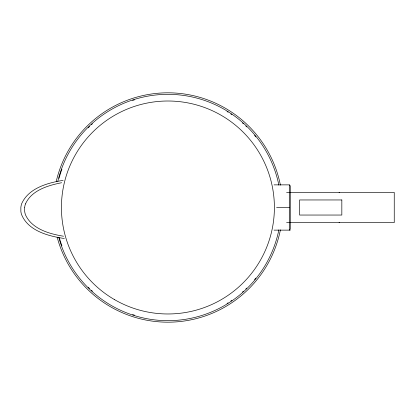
<?xml version="1.0" encoding="UTF-8"?>
<svg xmlns="http://www.w3.org/2000/svg" width="415" height="415" viewBox="0 0 415 415"><rect width="100%" height="100%" fill="white"/><g stroke="black" fill="none" stroke-linecap="round" stroke-linejoin="round"><path stroke-width="0.62" d="M24.656 207.588L24.656 211.147A16.621 16.496 -90 0 0 25.476 214.799C31.862 228.992 49.427 233.92 63.531 236.228M339.086 192.41L339.48 192.41M25.476 203.936C31.483 190.272 48.176 185.381 61.628 182.73M63.116 180.38C47.772 182.787 28.671 188.104 21.736 203.537A17.861 17.726 -90 0 0 20.854 207.459L20.854 211.276A17.762 17.632 -90 0 0 21.419 214.192C27.815 230.802 48.446 236.182 64.341 238.501M274.061 184.867L289.302 184.867L290.261 185.827L290.261 229.173L289.302 230.133L289.302 184.867M286.604 192.41L394.25 192.41L394.25 222.59L286.604 222.59M276.598 207.5L289.302 207.5M274.061 230.133L290.261 230.133M339.48 222.59L339.086 222.59M278.854 229.894A113.171 113.171 0 0 1 58.774 237.411M57.82 181.329A113.171 113.171 0 0 1 278.854 185.106M280.4 229.874A114.68 114.68 0 0 1 57.151 237.183M56.238 181.454A114.68 114.68 0 0 1 280.4 185.126M255.775 278.138A112.73 112.73 0 0 1 254.556 279.632M246.723 288.114A112.73 112.73 0 0 1 245.799 289.001M243.449 291.185A112.73 112.73 0 0 1 242.49 292.041M231.881 300.33A112.73 112.73 0 0 1 230.818 301.051M228.126 302.805A112.73 112.73 0 0 1 227.036 303.484M134.434 315.141A112.73 112.73 0 0 1 132.598 314.554M92.395 291.185A112.73 112.73 0 0 1 91.445 290.324M89.578 288.56A112.73 112.73 0 0 1 88.208 287.211M61.918 245.856A112.73 112.73 0 0 1 59.371 237.909M59.034 178.326A112.73 112.73 0 0 1 61.918 169.144M88.208 127.789A112.73 112.73 0 0 1 89.578 126.44M91.445 124.676A112.73 112.73 0 0 1 92.395 123.815M132.598 100.446A112.73 112.73 0 0 1 134.434 99.859M227.036 111.516A112.73 112.73 0 0 1 228.126 112.195M230.818 113.949A112.73 112.73 0 0 1 231.881 114.67M242.49 122.959A112.73 112.73 0 0 1 243.449 123.815M245.799 125.999A112.73 112.73 0 0 1 246.723 126.886M254.556 135.368A112.73 112.73 0 0 1 255.775 136.862M24.656 207.5A16.621 16.496 -90 0 1 25.476 203.853M341.83 199.957L299.578 199.957L299.578 215.043L341.83 215.043L341.83 199.957M114.67 299.708A106.484 106.484 0 0 0 274.393 207.49A106.484 106.484 0 0 0 114.67 115.271A106.484 106.484 0 0 0 114.67 299.708"/></g></svg>
